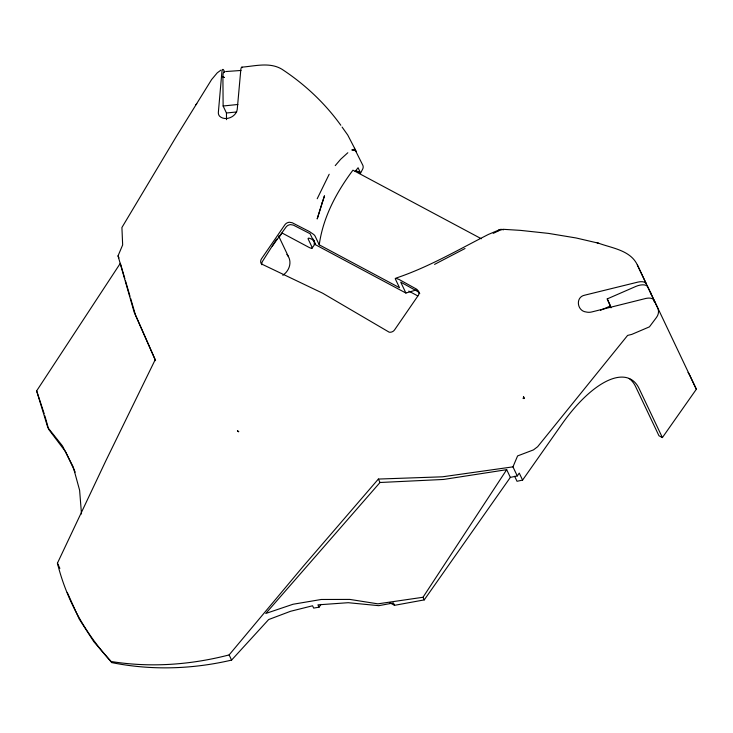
<?xml version="1.0" encoding="UTF-8"?>
<svg xmlns="http://www.w3.org/2000/svg" width="733" height="733" viewBox="0 0 733 733"><rect width="100%" height="100%" fill="white"/><g stroke="black" fill="none" stroke-linecap="round" stroke-linejoin="round"><path stroke-width="1.1" d="M493.236 233.36L501.491 229.466A5.333 4.196 75.3 0 0 498.431 230.648M319.24 244.831L315.117 236.163A4.371 1.154 35.1 0 0 313.687 234.468L309.546 231.628L292.256 222.759L289.398 222.246A5.314 4.361 -21.7 0 0 284.99 224.628L261.553 258.712A5.278 4.306 -39.6 0 0 261.443 263.944L322.63 293.191L389.196 332.196A5.278 4.975 -20.8 0 0 394.629 329.804L418.057 295.711A5.314 4.636 -12.7 0 0 418.653 291.294L416.747 289.26L398.99 279.41L395.637 278.247A4.371 1.154 35.1 0 0 395.389 279.044L399.503 287.712L319.24 244.831C323.042 217.261 336.447 192.202 352.949 170.175L481.361 238.766M155.561 360.673L134.166 312.176L118.031 255.89L122.658 244.95L121.916 227.514L175.801 137.401L211.608 79.567L217.27 72.824L221.009 70.066M389.754 602.773L394.528 605.321L424.251 599.896L510.351 477.385L517.269 475.937L512.963 466.857L517.59 455.926L533.459 449.897L537.619 446.745L627.613 335.412L631.754 334.404L649.429 326.854L656.484 317.435A10.656 9.318 -25.4 0 0 657.73 308.016L647.734 286.878A10.656 5.168 -23 0 0 635.74 286.475L607.226 298.908L611.01 307.842M261.846 264.75A5.278 4.306 -39.6 0 1 262.671 261.085L276.213 239.801M321.017 604.377L319.047 607.19A166.006 145.189 -25.4 0 0 313.678 608.106L312.57 605.779L290.543 611.285L268.644 619.559L231.591 660.094C192.33 669.266 151.328 670.576 111.746 662.595L111.224 661.505C85.358 633.871 66.566 599.96 57.421 563.191L105.836 460.8L155.158 359.811M317.206 198.744L329.19 174.252M356.265 170.762L360.599 173.08L362.624 169.186A5.333 4.664 -25.4 0 0 362.844 165.319L354.341 148.313M501.427 229.832L501.684 229.42A5.333 4.251 77 0 0 498.577 230.611M81.5 513.98L79.613 490.258L73.218 466.948L62.442 445.884L47.81 427.522L36.65 390.881L120.34 263.294L124.83 278.641M506.695 469.679L443.63 479.446L380.006 482.497L265.767 613.484L293.017 604.258L321.301 599.475L349.852 599.42L377.88 603.845L422.996 597.267L506.695 469.679L510.351 477.385M416.573 289.874L405.899 293.035L315.263 244.611L310.086 233.717L293.374 225.123L290.525 224.61A5.323 4.371 -21.5 0 0 286.108 226.983L272.291 246.16M278.806 237.648L282.077 233.002L308.905 247.333A5.333 1.402 35.1 0 0 312.093 247.287L308.208 239.123A5.333 1.402 35.1 0 1 311.397 239.086L314.411 240.69M312.066 248.148L315.025 243.942M517.269 475.937L519.257 473.097L522.583 480.097L517.022 481.288L514.648 476.285M522.583 480.097L561.909 424.15A101.236 41.213 -61.9 0 1 639.112 388.582L662.385 437.583L696.35 389.241L690.083 375.974A31.968 27.964 -25.4 0 0 688.012 372.401M355.12 171.485L358.071 167.747L360.599 173.08M111.224 661.505C150.485 667.836 190.736 664.868 229.127 654.917L303.27 566.27L378.375 479.061L442.375 476.816L512.963 466.857M335.238 165.612L340.68 159.253L347.827 152.739M195.839 104.764L196.774 103.692M434.55 264.384L465.043 248.505M600.492 310.288L610.552 305.908L607.226 298.908M499.384 229.786L488.242 234.514C458.125 249.816 428.741 267.087 396.58 277.908M241.863 67.152C254.983 66.135 269.643 61.884 281.829 69.168C304.616 84.093 324.921 103.133 340.818 125.27M224.481 72.026A10.555 1.924 84.2 0 0 222.905 76.837L223.125 106.001L237.868 104.489M223.125 106.001L226.451 113.001L236.658 111.957M225.672 71.55L241.01 70.469M502.801 229.282L520.366 230.364L548.467 233.387L576.037 237.959L598.623 243.219C612.082 248.185 630.371 250.219 637.325 264.879L696.35 389.241M522.922 398.211L524.003 398.404M502.664 229.713L503.36 229.869M597.129 242.815L598.623 243.219M276.414 239.178L277.092 239.499M408.776 291.102L417.81 295.93M662.385 437.583L658.949 435.75L635.676 386.74A101.236 41.213 -61.9 0 0 629.207 378.594M111.746 662.595L93.851 641.732L79.237 619.073L67.244 592.429M342.073 127.047L347.744 135.037L356.467 151.887M419.78 293.658L417.865 291.624L400.731 282.141L405.899 293.035M650.922 293.576L650.437 292.549L651.188 294.153M378.375 479.061L380.006 482.497M358.758 171.549L359.729 173.593M313.101 239.004L315.043 243.081A5.333 1.402 35.1 0 1 313.861 243.961M224.628 72.063L223.867 70.441A10.555 1.924 84.2 0 0 221.907 71.816L218.361 112.314A10.821 7.449 -23.3 0 0 219.588 116.19C225.269 121.577 236.145 116.941 237.235 109.483L240.8 69.873A10.738 1.961 84.2 0 1 242.486 67.656M278.641 236.008L288.426 256.623M422.996 597.267L424.251 599.896M394.528 605.321L393.419 602.984L378.75 605.669L348.221 602.7L317.939 604.853L319.047 607.19M118.031 255.89L118.984 257.906M229.127 654.917L231.591 660.094M36.65 390.881L44.2 413.742M57.421 563.191L59.877 568.368M637.325 264.879L646.24 283.744M75.187 472.125L65.567 451.702L48.671 429.346L44.86 415.868M155.423 360.16L135.422 314.805L130.611 298.368M125.471 280.831L129.97 296.178M226.451 113.001L226.506 119.662M646.24 283.753A10.738 5.204 -23 0 0 638.031 282.068L584.815 295.152C575.185 296.929 576.963 311.012 586.107 311.983A10.821 9.547 11.7 0 0 591.962 311.901L646.039 298.395A10.555 5.113 -23 0 1 653.799 300.118L654.954 302.537A10.555 5.113 -23 0 0 654.12 301.538M286.841 254.369A15.989 13.982 -25.4 0 1 282.819 275.296M322.181 202.784L317.178 218.947L324.481 195.784L322.181 202.784M353.544 149.889L351.849 149.935L353.792 149.898L354.066 150.512L353.544 149.889M238.683 431.71L237.465 430.802L238.683 431.71M224.316 77.487L222.905 76.837A10.656 2.95 33.3 0 1 224.316 77.487M355.276 150.476L354.662 150.146L355.652 151.19L355.276 150.476M356.055 155.478L356.055 155.478M523.82 397.616L523.509 396.562L523.884 398.624L523.82 397.616"/></g></svg>
